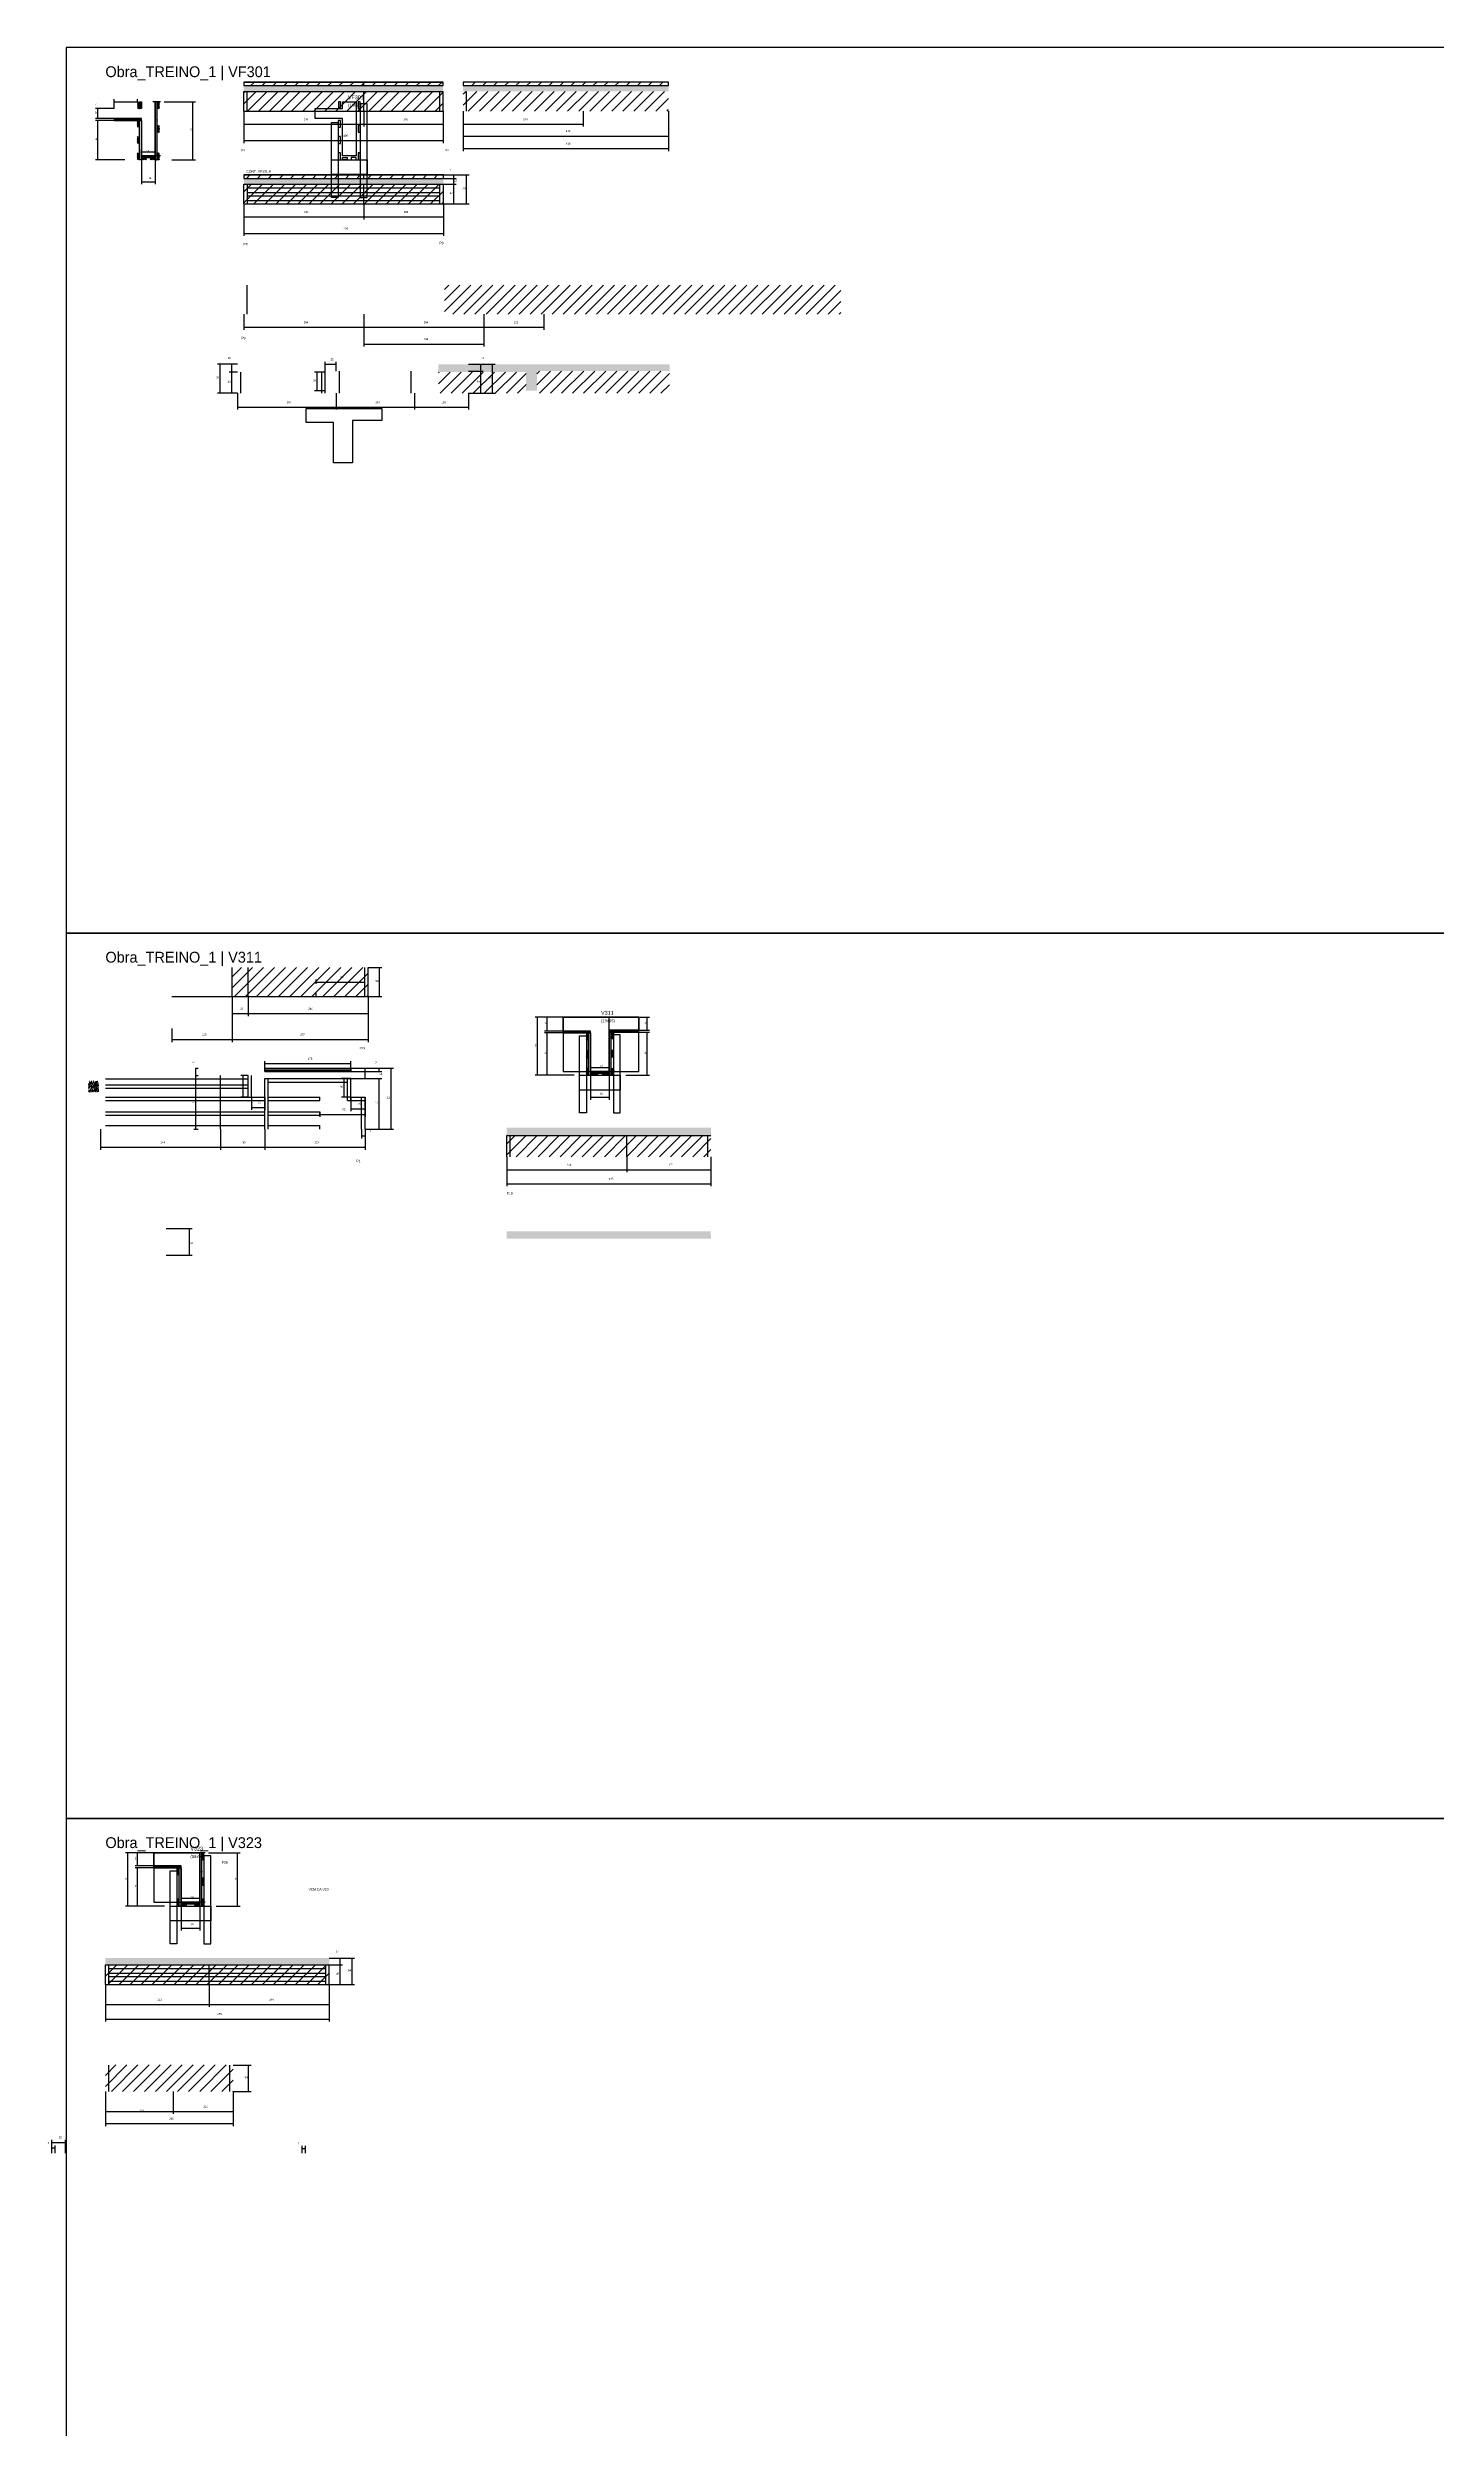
# Model space of a CAD drawing. Header units: metres. Extents: x -132 to 34800, y -36000 to 1848.
# Drawn here: x -38 to 2786, y -3040 to 1800 of the extents above; entities that cross this region are included whole.
import ezdxf

# ---------------------------------------------------------------- set-up
doc = ezdxf.new("R2010")
doc.units = ezdxf.units.M
for name, color, linetype in [('CELL_BORDER', 8, 'Continuous'), ('CONCRETO', 251, 'Continuous'), ('COTA', 4, 'Continuous'), ('Cota Seção (2x)', 4, 'Continuous'), ('Hachura', 253, 'Continuous'), ('LABEL_ID', 3, 'Continuous'), ('Madeira', 126, 'Continuous'), ('NOMENCLATURA', 7, 'Continuous'), ('Painéis', 200, 'Continuous'), ('REAPROVEITAMENTO', 251, 'Continuous'), ('SARR_2.2x7', 40, 'Continuous'), ('SARR_3.5x7', 81, 'Continuous'), ('Texto Seção', 7, 'Continuous')]:
    doc.layers.add(name, color=color, linetype=linetype)

msp = doc.modelspace()

# ---------------------------------------------------------------- hatches: boundary and pattern name
at = {"layer": 'COTA'}
h = msp.add_hatch(dxfattribs=at)
h.set_pattern_fill('AR-CONC', scale=0.03)
h.paths.add_polyline_path([(766.7, 1723), (361.2, 1723), (361.2, 1723), (361.2, 1711), (361.2, 1711), (766.7, 1711), (766.7, 1711), (766.7, 1723)])
h = msp.add_hatch(dxfattribs=at)
h.set_pattern_fill('AR-CONC', scale=0.03)
h.paths.add_polyline_path([(1225.2, 1711), (1225.2, 1723), (1225.2, 1723), (807.2, 1723), (807.2, 1723), (807.2, 1711), (807.2, 1711), (1225.2, 1711)])
h = msp.add_hatch(dxfattribs=at)
h.set_pattern_fill('AR-CONC', scale=0.03)
h.paths.add_polyline_path([(767.2, 1534.2), (361.7, 1534.2), (361.7, 1534.2), (361.7, 1522.2), (361.7, 1522.2), (767.2, 1522.2), (767.2, 1522.2), (767.2, 1534.2)])
h = msp.add_hatch(dxfattribs=at)
h.set_pattern_fill('AR-CONC', scale=0.03)
h.paths.add_polyline_path([(957.5, 1102.3), (957.5, 1142.3), (957.5, 1142.3), (1227, 1142.3), (1227, 1142.3), (1227, 1156.3), (1227, 1156.3), (757, 1156.3), (757, 1156.3), (757, 1140.3), (757, 1140.3), (935.5, 1140.3), (935.5, 1140.3), (935.5, 1102.3), (935.5, 1102.3), (957.5, 1102.3)])
h = msp.add_hatch(dxfattribs=at)
h.set_pattern_fill('AR-CONC', scale=0.03)
h.paths.add_polyline_path([(66.5, -322.4), (66.5, -300.5), (66.5, -300.5), (45.9, -300.5), (45.9, -300.5), (45.9, -322.4), (45.9, -322.4), (66.5, -322.4)])
h = msp.add_hatch(dxfattribs=at)
h.set_pattern_fill('AR-CONC', scale=0.03)
h.paths.add_polyline_path([(1311.1, -395.6), (895.8, -395.6), (895.8, -395.6), (896.1, -411.6), (896.1, -411.6), (1311.1, -411.6), (1311.1, -411.6), (1311.1, -395.6)])
h = msp.add_hatch(dxfattribs=at)
h.set_pattern_fill('AR-CONC', scale=0.03)
h.paths.add_polyline_path([(1310.9, -606.4), (895.8, -606.4), (895.8, -606.4), (896.1, -621.4), (896.1, -621.4), (1311.2, -621.4), (1311.2, -621.4), (1310.9, -606.4)])
h = msp.add_hatch(dxfattribs=at)
h.set_pattern_fill('AR-CONC', scale=0.03)
h.paths.add_polyline_path([(535, -2097.5), (535, -2083.5), (535, -2083.5), (80, -2083.5), (80, -2083.5), (80, -2097.5), (80, -2097.5), (535, -2097.5)])
at = {"layer": 'Hachura'}
h = msp.add_hatch(color=8, dxfattribs=at)
h.dxf.hatch_style = 1
h.paths.add_polyline_path([(153.3, 1652), (153.3, 1656), (153.3, 1656), (97.7, 1656), (97.7, 1656), (97.7, 1652), (97.7, 1652), (153.3, 1652)])
h = msp.add_hatch(dxfattribs=at)
h.set_pattern_fill('ANSI31', scale=0.5)
h.paths.add_polyline_path([(144.9, 1638), (149.3, 1638), (149.3, 1638), (149.3, 1652), (149.3, 1652), (144.9, 1652), (144.9, 1652), (144.9, 1638)])
h = msp.add_hatch(dxfattribs=at)
h.set_pattern_fill('ANSI31', scale=0.5)
h.paths.add_polyline_path([(145.3, 1676), (149.7, 1676), (149.7, 1676), (149.7, 1690), (149.7, 1690), (145.3, 1690), (145.3, 1690), (145.3, 1676)])
h = msp.add_hatch(color=8, dxfattribs=at)
h.dxf.hatch_style = 1
h.paths.add_polyline_path([(153.3, 1652), (149.3, 1652), (149.3, 1652), (149.3, 1572), (149.3, 1572), (153.3, 1572), (153.3, 1572), (153.3, 1652)])
h = msp.add_hatch(color=8, dxfattribs=at)
h.dxf.hatch_style = 1
h.paths.add_polyline_path([(149.7, 1690), (153.3, 1690), (153.3, 1690), (153.3, 1676), (153.3, 1676), (149.7, 1676), (149.7, 1676), (149.7, 1690)])
h = msp.add_hatch(color=8, dxfattribs=at)
h.dxf.hatch_style = 1
h.paths.add_polyline_path([(185.3, 1690), (181.3, 1690), (181.3, 1690), (181.3, 1572), (181.3, 1572), (185.3, 1572), (185.3, 1572), (185.3, 1690)])
h = msp.add_hatch(dxfattribs=at)
h.set_pattern_fill('ANSI31', scale=0.5)
h.paths.add_polyline_path([(185.3, 1676), (189.7, 1676), (189.7, 1676), (189.7, 1690), (189.7, 1690), (185.3, 1690), (185.3, 1690), (185.3, 1676)])
h = msp.add_hatch(dxfattribs=at)
h.set_pattern_fill('ANSI31', scale=0.5)
h.paths.add_polyline_path([(144.9, 1605), (149.3, 1605), (149.3, 1605), (149.3, 1619), (149.3, 1619), (144.9, 1619), (144.9, 1619), (144.9, 1605)])
h = msp.add_hatch(dxfattribs=at)
h.set_pattern_fill('ANSI31', scale=0.5)
h.paths.add_polyline_path([(185.3, 1628), (189.7, 1628), (189.7, 1628), (189.7, 1642), (189.7, 1642), (185.3, 1642), (185.3, 1642), (185.3, 1628)])
h = msp.add_hatch(dxfattribs=at)
h.set_pattern_fill('ANSI31', scale=0.5)
h.paths.add_polyline_path([(144.9, 1572), (149.3, 1572), (149.3, 1572), (149.3, 1586), (149.3, 1586), (144.9, 1586), (144.9, 1586), (144.9, 1572)])
h = msp.add_hatch(color=8, dxfattribs=at)
h.dxf.hatch_style = 1
h.paths.add_polyline_path([(181.3, 1576.4), (181.3, 1580), (181.3, 1580), (153.3, 1580), (153.3, 1580), (153.3, 1576.4), (153.3, 1576.4), (181.3, 1576.4)])
h = msp.add_hatch(dxfattribs=at)
h.set_pattern_fill('ANSI31', scale=0.5)
h.paths.add_polyline_path([(153.3, 1572), (153.3, 1576.4), (153.3, 1576.4), (163.3, 1576.4), (163.3, 1576.4), (163.3, 1572), (163.3, 1572), (153.3, 1572)])
h = msp.add_hatch(dxfattribs=at)
h.set_pattern_fill('ANSI31', scale=0.5)
h.paths.add_polyline_path([(181.3, 1572), (181.3, 1576.4), (181.3, 1576.4), (171.3, 1576.4), (171.3, 1576.4), (171.3, 1572), (171.3, 1572), (181.3, 1572)])
h = msp.add_hatch(dxfattribs=at)
h.set_pattern_fill('ANSI31', scale=0.5)
h.paths.add_polyline_path([(185.3, 1572), (189.7, 1572), (189.7, 1572), (189.7, 1586), (189.7, 1586), (185.3, 1586), (185.3, 1586), (185.3, 1572)])
h = msp.add_hatch(color=8, dxfattribs=at)
h.dxf.hatch_style = 1
h.paths.add_polyline_path([(1066.6, -203.1), (1066.6, -199.1), (1066.6, -199.1), (1011, -199.1), (1011, -199.1), (1011, -203.1), (1011, -203.1), (1066.6, -203.1)])
h = msp.add_hatch(dxfattribs=at)
h.set_pattern_fill('ANSI31', scale=0.5)
h.paths.add_polyline_path([(1058.2, -217.1), (1062.6, -217.1), (1062.6, -217.1), (1062.6, -203.1), (1062.6, -203.1), (1058.2, -203.1), (1058.2, -203.1), (1058.2, -217.1)])
h = msp.add_hatch(dxfattribs=at)
h.set_pattern_fill('ANSI31', scale=0.5)
h.paths.add_polyline_path([(1058.2, -254.1), (1062.6, -254.1), (1062.6, -254.1), (1062.6, -240.1), (1062.6, -240.1), (1058.2, -240.1), (1058.2, -240.1), (1058.2, -254.1)])
h = msp.add_hatch(color=8, dxfattribs=at)
h.dxf.hatch_style = 1
h.paths.add_polyline_path([(1062.6, -201.1), (1066.6, -201.1), (1066.6, -201.1), (1066.6, -289.1), (1066.6, -289.1), (1062.6, -289.1), (1062.6, -289.1), (1062.6, -201.1)])
h = msp.add_hatch(color=8, dxfattribs=at)
h.dxf.hatch_style = 1
h.paths.add_polyline_path([(1164.6, -201.1), (1164.6, -197.1), (1164.6, -197.1), (1104.6, -197.1), (1104.6, -197.1), (1104.6, -201.1), (1104.6, -201.1), (1164.6, -201.1)])
h = msp.add_hatch(color=8, dxfattribs=at)
h.dxf.hatch_style = 1
h.paths.add_polyline_path([(1108.6, -199.1), (1104.6, -199.1), (1104.6, -199.1), (1104.6, -289.1), (1104.6, -289.1), (1108.6, -289.1), (1108.6, -289.1), (1108.6, -199.1)])
h = msp.add_hatch(dxfattribs=at)
h.set_pattern_fill('ANSI31', scale=0.5)
h.paths.add_polyline_path([(1113, -215.1), (1108.6, -215.1), (1108.6, -215.1), (1108.6, -201.1), (1108.6, -201.1), (1113, -201.1), (1113, -201.1), (1113, -215.1)])
h = msp.add_hatch(dxfattribs=at)
h.set_pattern_fill('ANSI31', scale=0.5)
h.paths.add_polyline_path([(1113, -252.1), (1108.6, -252.1), (1108.6, -252.1), (1108.6, -238.1), (1108.6, -238.1), (1113, -238.1), (1113, -238.1), (1113, -252.1)])
h = msp.add_hatch(dxfattribs=at)
h.set_pattern_fill('ANSI31', scale=0.5)
h.paths.add_polyline_path([(1058.2, -289.1), (1062.6, -289.1), (1062.6, -289.1), (1062.6, -275.1), (1062.6, -275.1), (1058.2, -275.1), (1058.2, -275.1), (1058.2, -289.1)])
h = msp.add_hatch(color=8, dxfattribs=at)
h.dxf.hatch_style = 1
h.paths.add_polyline_path([(1104.6, -284.7), (1104.6, -281.1), (1104.6, -281.1), (1066.6, -281.1), (1066.6, -281.1), (1066.6, -284.7), (1066.6, -284.7), (1104.6, -284.7)])
h = msp.add_hatch(dxfattribs=at)
h.set_pattern_fill('ANSI31', scale=0.5)
h.paths.add_polyline_path([(1066.6, -289.1), (1066.6, -284.7), (1066.6, -284.7), (1080.6, -284.7), (1080.6, -284.7), (1080.6, -289.1), (1080.6, -289.1), (1066.6, -289.1)])
h = msp.add_hatch(dxfattribs=at)
h.set_pattern_fill('ANSI31', scale=0.5)
h.paths.add_polyline_path([(1104.6, -289.1), (1104.6, -284.7), (1104.6, -284.7), (1090.6, -284.7), (1090.6, -284.7), (1090.6, -289.1), (1090.6, -289.1), (1104.6, -289.1)])
h = msp.add_hatch(dxfattribs=at)
h.set_pattern_fill('ANSI31', scale=0.5)
h.paths.add_polyline_path([(1113, -289.1), (1108.6, -289.1), (1108.6, -289.1), (1108.6, -275.1), (1108.6, -275.1), (1113, -275.1), (1113, -275.1), (1113, -289.1)])
h = msp.add_hatch(color=8, dxfattribs=at)
h.dxf.hatch_style = 1
h.paths.add_polyline_path([(275.9, -1870), (271.9, -1870), (271.9, -1870), (271.9, -1978), (271.9, -1978), (275.9, -1978), (275.9, -1978), (275.9, -1870)])
h = msp.add_hatch(dxfattribs=at)
h.set_pattern_fill('ANSI31', scale=0.5)
h.paths.add_polyline_path([(275.9, -1884), (280.3, -1884), (280.3, -1884), (280.3, -1870), (280.3, -1870), (275.9, -1870), (275.9, -1870), (275.9, -1884)])
h = msp.add_hatch(color=8, dxfattribs=at)
h.dxf.hatch_style = 1
h.paths.add_polyline_path([(233.9, -1900), (233.9, -1896), (233.9, -1896), (178.3, -1896), (178.3, -1896), (178.3, -1900), (178.3, -1900), (233.9, -1900)])
h = msp.add_hatch(dxfattribs=at)
h.set_pattern_fill('ANSI31', scale=0.5)
h.paths.add_polyline_path([(225.5, -1914), (229.9, -1914), (229.9, -1914), (229.9, -1900), (229.9, -1900), (225.5, -1900), (225.5, -1900), (225.5, -1914)])
h = msp.add_hatch(color=8, dxfattribs=at)
h.dxf.hatch_style = 1
h.paths.add_polyline_path([(233.9, -1900), (229.9, -1900), (229.9, -1900), (229.9, -1978), (229.9, -1978), (233.9, -1978), (233.9, -1978), (233.9, -1900)])
h = msp.add_hatch(dxfattribs=at)
h.set_pattern_fill('ANSI31', scale=0.5)
h.paths.add_polyline_path([(275.9, -1935.5), (280.3, -1935.5), (280.3, -1935.5), (280.3, -1921.5), (280.3, -1921.5), (275.9, -1921.5), (275.9, -1921.5), (275.9, -1935.5)])
h = msp.add_hatch(dxfattribs=at)
h.set_pattern_fill('ANSI31', scale=0.5)
h.paths.add_polyline_path([(225.5, -1978), (229.9, -1978), (229.9, -1978), (229.9, -1964), (229.9, -1964), (225.5, -1964), (225.5, -1964), (225.5, -1978)])
h = msp.add_hatch(color=8, dxfattribs=at)
h.dxf.hatch_style = 1
h.paths.add_polyline_path([(271.9, -1973.6), (271.9, -1970), (271.9, -1970), (233.9, -1970), (233.9, -1970), (233.9, -1973.6), (233.9, -1973.6), (271.9, -1973.6)])
h = msp.add_hatch(dxfattribs=at)
h.set_pattern_fill('ANSI31', scale=0.5)
h.paths.add_polyline_path([(233.9, -1978), (233.9, -1973.6), (233.9, -1973.6), (243.9, -1973.6), (243.9, -1973.6), (243.9, -1978), (243.9, -1978), (233.9, -1978)])
h = msp.add_hatch(dxfattribs=at)
h.set_pattern_fill('ANSI31', scale=0.5)
h.paths.add_polyline_path([(271.9, -1978), (271.9, -1973.6), (271.9, -1973.6), (261.9, -1973.6), (261.9, -1973.6), (261.9, -1978), (261.9, -1978), (271.9, -1978)])
h = msp.add_hatch(dxfattribs=at)
h.set_pattern_fill('ANSI31', scale=0.5)
h.paths.add_polyline_path([(275.9, -1978), (280.3, -1978), (280.3, -1978), (280.3, -1964), (280.3, -1964), (275.9, -1964), (275.9, -1964), (275.9, -1978)])
at = {"layer": 'REAPROVEITAMENTO'}
h = msp.add_hatch(dxfattribs=at)
h.set_pattern_fill('ANSI31', scale=5)
h.paths.add_polyline_path([(361.2, 1730), (361.2, 1723), (361.2, 1723), (766.7, 1723), (766.7, 1723), (766.7, 1730), (766.7, 1730), (361.2, 1730)])
h = msp.add_hatch(dxfattribs=at)
h.set_pattern_fill('ANSI31', scale=5)
h.paths.add_polyline_path([(361.2, 1711), (361.2, 1671), (361.2, 1671), (766.7, 1671), (766.7, 1671), (766.7, 1711), (766.7, 1711), (361.2, 1711)])
h = msp.add_hatch(dxfattribs=at)
h.set_pattern_fill('ANSI31', scale=5)
h.paths.add_polyline_path([(807.2, 1730), (807.2, 1723), (807.2, 1723), (1225.2, 1723), (1225.2, 1723), (1225.2, 1730), (1225.2, 1730), (807.2, 1730)])
h = msp.add_hatch(dxfattribs=at)
h.set_pattern_fill('ANSI31', scale=5)
h.paths.add_polyline_path([(807.2, 1711), (807.2, 1671), (807.2, 1671), (1225.2, 1671), (1225.2, 1671), (1225.2, 1711), (1225.2, 1711), (807.2, 1711)])
h = msp.add_hatch(dxfattribs=at)
h.set_pattern_fill('ANSI31', scale=5)
h.paths.add_polyline_path([(361.7, 1541.2), (361.7, 1534.2), (361.7, 1534.2), (767.2, 1534.2), (767.2, 1534.2), (767.2, 1541.2), (767.2, 1541.2), (361.7, 1541.2)])
h = msp.add_hatch(dxfattribs=at)
h.set_pattern_fill('ANSI31', scale=5)
h.paths.add_polyline_path([(361.7, 1522.2), (361.7, 1482.2), (361.7, 1482.2), (767.2, 1482.2), (767.2, 1482.2), (767.2, 1522.2), (767.2, 1522.2), (361.7, 1522.2)])
h = msp.add_hatch(dxfattribs=at)
h.set_pattern_fill('ANSI31', scale=5)
h.paths.add_polyline_path([(769.7, 1317), (769.7, 1258), (769.7, 1258), (1575.7, 1258), (1575.7, 1258), (1575.7, 1317), (1575.7, 1317), (769.7, 1317)])
h = msp.add_hatch(dxfattribs=at)
h.set_pattern_fill('ANSI31', scale=5)
h.paths.add_polyline_path([(935.5, 1097.3), (935.5, 1140.3), (935.5, 1140.3), (757, 1140.3), (757, 1140.3), (757, 1097.3), (757, 1097.3), (935.5, 1097.3)])
h = msp.add_hatch(dxfattribs=at)
h.set_pattern_fill('ANSI31', scale=5)
h.paths.add_polyline_path([(1227, 1097.3), (1227, 1142.3), (1227, 1142.3), (957.5, 1142.3), (957.5, 1142.3), (957.5, 1097.3), (957.5, 1097.3), (1227, 1097.3)])
h = msp.add_hatch(dxfattribs=at)
h.set_pattern_fill('ANSI31', scale=5)
h.paths.add_polyline_path([(337.5, -70), (337.5, -129), (337.5, -129), (614.5, -129), (614.5, -129), (614.5, -70), (614.5, -70), (337.5, -70)])
h = msp.add_hatch(dxfattribs=at)
h.set_pattern_fill('ANSI31', scale=5)
h.paths.add_polyline_path([(1311.1, -454.6), (1311.1, -411.6), (1311.1, -411.6), (896.1, -411.6), (896.1, -411.6), (896.1, -454.6), (896.1, -454.6), (1311.1, -454.6)])
h = msp.add_hatch(dxfattribs=at)
h.set_pattern_fill('ANSI31', scale=5)
h.paths.add_polyline_path([(80, -2137.4), (80, -2097.2), (80, -2097.2), (535, -2097.4), (535, -2097.4), (535, -2137.5), (535, -2137.5), (80, -2137.4)])
h = msp.add_hatch(dxfattribs=at)
h.set_pattern_fill('ANSI31', scale=5)
h.paths.add_polyline_path([(80, -2354.9), (80, -2300.8), (80, -2300.8), (340, -2301), (340, -2301), (340, -2355.1), (340, -2355.1), (80, -2354.9)])

# ---------------------------------------------------------------- linework, layer by layer
at = {"layer": 'CELL_BORDER'}
for points in [[(0, 0), (2900, 0), (2900, 1800), (0, 1800)], [(0, -1800), (2900, -1800), (2900, 0), (0, 0)], [(0, -3600), (2900, -3600), (2900, -1800), (0, -1800)]]:
    msp.add_lwpolyline(points, close=True, dxfattribs=at)
at = {"layer": 'CONCRETO'}
for points in [[(506.2, 1656), (506.2, 1676), (561.8, 1676), (561.8, 1690), (589.8, 1690), (589.8, 1580), (561.8, 1580), (561.8, 1656)], [(488.5, 1038.2), (488.5, 1066.2), (642.1, 1066.2), (642.1, 1042.2), (582.1, 1042.2), (582.1, 956.2), (544.1, 956.2), (544.1, 1038.2)], [(1011, -199.1), (1011, -171.1), (1164.6, -171.1), (1164.6, -197.1), (1104.6, -197.1), (1104.6, -281.1), (1066.6, -281.1), (1066.6, -199.1)], [(1011, -281.1), (1164.6, -281.1), (1164.6, -171.1), (1011, -171.1)], [(178.3, -1896), (178.3, -1870), (233.9, -1870), (233.9, -1870), (271.9, -1870), (271.9, -1970), (233.9, -1970), (233.9, -1896)], [(178.3, -1970), (271.9, -1970), (271.9, -1870), (178.3, -1870)]]:
    msp.add_lwpolyline(points, close=True, dxfattribs=at)
at = {"layer": 'COTA'}
for p, q in [((97.7, 1676), (97.7, 1695)), ((145.3, 1690), (145.3, 1695)), ((97.7, 1676), (59.6, 1676)), ((97.7, 1656), (59.6, 1656)), ((97.7, 1652), (59.6, 1652)), ((64.6, 1656), (64.6, 1676)), ((64.6, 1572), (64.6, 1652)), ((97.7, 1690), (145.3, 1690)), ((199.3, 1690), (263.1, 1690)), ((258.1, 1572), (258.1, 1690)), ((361.2, 1671), (361.2, 1639.4)), ((361.2, 1671), (361.2, 1605.9)), ((605.2, 1671), (605.2, 1639.4)), ((605.2, 1671), (605.2, 1639.4)), ((766.7, 1671), (766.7, 1639.4)), ((766.7, 1671), (766.7, 1605.9)), ((807.2, 1671), (807.2, 1639.4)), ((807.2, 1671), (807.2, 1615.2)), ((807.2, 1671), (807.2, 1589.8)), ((1051.2, 1671), (1051.2, 1639.4)), ((1225.2, 1671), (1225.2, 1615.2)), ((1225.2, 1671), (1225.2, 1589.8)), ((361.2, 1644.4), (605.2, 1644.4)), ((361.2, 1610.9), (766.7, 1610.9)), ((605.2, 1644.4), (766.7, 1644.4)), ((807.2, 1644.4), (1051.2, 1644.4)), ((807.2, 1620.2), (1225.2, 1620.2)), ((119.7, 1572), (59.6, 1572)), ((153.3, 1572), (153.3, 1522.3)), ((181.3, 1572), (181.3, 1522.3)), ((214.9, 1572), (263.1, 1572)), ((807.2, 1594.8), (1225.2, 1594.8)), ((153.3, 1527.3), (181.3, 1527.3)), ((767.2, 1541.2), (793.5, 1541.2)), ((767.2, 1541.2), (819.5, 1541.2)), ((767.2, 1534.2), (793.5, 1534.2)), ((767.2, 1534.2), (793.5, 1534.2)), ((767.2, 1522.2), (793.5, 1522.2)), ((767.2, 1522.2), (793.5, 1522.2)), ((788.5, 1534.2), (788.5, 1541.2)), ((788.5, 1522.2), (788.5, 1534.2)), ((788.5, 1482.2), (788.5, 1522.2)), ((814.5, 1482.2), (814.5, 1541.2)), ((361.7, 1482.2), (361.7, 1450.7)), ((361.7, 1482.2), (361.7, 1417.1)), ((361.7, 1455.7), (605.7, 1455.7)), ((605.7, 1482.2), (605.7, 1450.7)), ((605.7, 1482.2), (605.7, 1450.7)), ((605.7, 1455.7), (767.2, 1455.7)), ((767.2, 1482.2), (767.2, 1450.7)), ((767.2, 1482.2), (767.2, 1417.1)), ((767.2, 1482.2), (793.5, 1482.2)), ((767.2, 1482.2), (819.5, 1482.2)), ((361.7, 1422.1), (767.2, 1422.1)), ((361.2, 1258), (361.2, 1226.5)), ((361.2, 1231.5), (605.2, 1231.5)), ((605.2, 1258), (605.2, 1226.5)), ((605.2, 1258), (605.2, 1226.5)), ((605.2, 1258), (605.2, 1192.4)), ((605.2, 1231.5), (849.2, 1231.5)), ((849.2, 1258), (849.2, 1226.5)), ((849.2, 1258), (849.2, 1192.4)), ((849.2, 1258), (849.2, 1226.5)), ((849.2, 1231.5), (971.2, 1231.5)), ((971.2, 1258), (971.2, 1226.5)), ((605.2, 1197.4), (849.2, 1197.4)), ((348.5, 1156.3), (308.1, 1156.3)), ((313.1, 1097.3), (313.1, 1156.3)), ((348.5, 1156.3), (331.9, 1156.3)), ((348.5, 1140.3), (331.9, 1140.3)), ((348.5, 1140.3), (331.9, 1140.3)), ((336.9, 1140.3), (336.9, 1156.3)), ((336.9, 1097.3), (336.9, 1140.3)), ((527, 1140.3), (505.5, 1140.3)), ((510.5, 1102.3), (510.5, 1140.3)), ((527, 1140.3), (527, 1161.3)), ((527, 1156.3), (549, 1156.3)), ((549, 1142.3), (549, 1161.3)), ((818.5, 1156.3), (848.4, 1156.3)), ((818.5, 1156.3), (872.2, 1156.3)), ((818.5, 1142.3), (848.4, 1142.3)), ((818.5, 1142.3), (848.4, 1142.3)), ((843.4, 1142.3), (843.4, 1156.3)), ((843.4, 1097.3), (843.4, 1142.3)), ((867.2, 1097.3), (867.2, 1156.3)), ((348.5, 1097.3), (308.1, 1097.3)), ((348.5, 1097.3), (331.9, 1097.3)), ((348.5, 1097.3), (348.5, 1064.1)), ((348.5, 1069.1), (549, 1069.1)), ((527, 1102.3), (505.5, 1102.3)), ((549, 1097.3), (549, 1064.1)), ((549, 1097.3), (549, 1064.1)), ((549, 1069.1), (708.5, 1069.1)), ((708.5, 1097.3), (708.5, 1064.1)), ((708.5, 1097.3), (708.5, 1064.1)), ((708.5, 1069.1), (818.5, 1069.1)), ((818.5, 1097.3), (848.4, 1097.3)), ((818.5, 1097.3), (872.2, 1097.3)), ((818.5, 1097.3), (818.5, 1064.1)), ((508.5, -99.5), (508.5, -94.5)), ((607.6, -99.5), (607.6, -94.5)), ((614.5, -70), (642.3, -70)), ((637.3, -129), (637.3, -70)), ((337.5, -129), (337.5, -221.5)), ((337.5, -129), (337.5, -168.7)), ((337.5, -129), (337.5, -221.5)), ((370.5, -129), (370.5, -168.7)), ((370.5, -129), (370.5, -168.7)), ((508.5, -99.5), (607.6, -99.5)), ((614.5, -129), (642.3, -129)), ((614.5, -129), (614.5, -221.5)), ((614.5, -129), (614.5, -168.7)), ((337.5, -163.7), (370.5, -163.7)), ((370.5, -163.7), (614.5, -163.7)), ((1011, -171.1), (953.6, -171.1)), ((958.6, -289.1), (958.6, -171.1)), ((1011, -171.1), (973, -171.1)), ((978, -199.1), (978, -171.1)), ((1164.6, -171.1), (1186.5, -171.1)), ((1181.5, -197.1), (1181.5, -171.1)), ((214.8, -194), (214.8, -221.5)), ((214.8, -216.5), (337.5, -216.5)), ((337.5, -216.5), (614.5, -216.5)), ((1011, -199.1), (973, -199.1)), ((1011, -203.1), (973, -203.1)), ((978, -289.1), (978, -203.1)), ((1164.6, -197.1), (1186.5, -197.1)), ((1164.6, -201.1), (1186.5, -201.1)), ((1181.5, -289.1), (1181.5, -201.1)), ((1033, -289.1), (953.6, -289.1)), ((1033, -289.1), (973, -289.1)), ((1066.6, -289.1), (1066.6, -338.8)), ((1104.6, -289.1), (1104.6, -338.8)), ((1138.2, -289.1), (1186.5, -289.1)), ((1066.6, -333.8), (1104.6, -333.8)), ((601, -398.4), (601, -417.3)), ((601, -412.3), (608, -412.3)), ((608, -398.4), (608, -417.3)), ((896.1, -454.6), (896.1, -486.1)), ((896.1, -454.6), (896.1, -514.6)), ((896.1, -481.1), (1140.1, -481.1)), ((1140.1, -454.6), (1140.1, -486.1)), ((1140.1, -454.6), (1140.1, -486.1)), ((1140.1, -481.1), (1311.1, -481.1)), ((1311.1, -454.6), (1311.1, -486.1)), ((1311.1, -454.6), (1311.1, -514.6)), ((896.1, -509.6), (1311.1, -509.6)), ((203.8, -600.7), (256.1, -600.7)), ((251.1, -654.7), (251.1, -600.7)), ((203.8, -654.7), (256.1, -654.7)), ((225.9, -1870), (120.9, -1870)), ((125.9, -1978), (125.9, -1870)), ((178.3, -1870), (140.2, -1870)), ((145.2, -1896), (145.2, -1870)), ((289.9, -1870), (353.7, -1870)), ((348.7, -1978), (348.7, -1870)), ((178.3, -1896), (140.2, -1896)), ((178.3, -1900), (140.2, -1900)), ((145.2, -1978), (145.2, -1900)), ((200.3, -1978), (120.9, -1978)), ((200.3, -1978), (140.2, -1978)), ((233.9, -1978), (233.9, -2027.7)), ((271.9, -1978), (271.9, -2027.7)), ((305.5, -1978), (353.7, -1978)), ((233.9, -2022.7), (271.9, -2022.7)), ((535, -2083.5), (562.1, -2083.5)), ((535, -2083.5), (586.8, -2083.5)), ((535, -2097.5), (562.1, -2097.5)), ((535, -2097.5), (562.1, -2097.5)), ((557.1, -2097.5), (557.1, -2083.5)), ((557.1, -2137.5), (557.1, -2097.5)), ((581.8, -2137.5), (581.8, -2083.5)), ((80, -2137.5), (80, -2183)), ((80, -2137.5), (80, -2212.6)), ((291, -2137.5), (291, -2183)), ((291, -2137.5), (291, -2183)), ((535, -2137.5), (535, -2183)), ((535, -2137.5), (535, -2212.6)), ((535, -2137.5), (562.1, -2137.5)), ((535, -2137.5), (586.8, -2137.5)), ((80, -2178), (291, -2178)), ((80, -2207.6), (535, -2207.6)), ((291, -2178), (535, -2178)), ((340, -2301), (376.2, -2301)), ((371.2, -2355), (371.2, -2301)), ((80, -2355), (80, -2400.6)), ((80, -2355), (80, -2425.1)), ((218, -2355), (218, -2400.6)), ((218, -2355), (218, -2400.6)), ((340, -2355), (340, -2400.6)), ((340, -2355), (340, -2425.1)), ((340, -2355), (376.2, -2355)), ((80, -2395.6), (218, -2395.6)), ((218, -2395.6), (340, -2395.6)), ((-28.9, -2480.1), (-28.9, -2464.7)), ((-21.9, -2480.1), (-21.9, -2464.7)), ((80, -2420.1), (340, -2420.1)), ((480.1, -2480.1), (480.1, -2465.5)), ((487.1, -2480.1), (487.1, -2465.5)), ((-28.9, -2469.7), (-21.9, -2469.7)), ((480.1, -2470.5), (487.1, -2470.5))]:
    msp.add_line(p, q, dxfattribs=at)
at = {"layer": 'Cota Seção (2x)'}
for p, q in [((192.3, 1690), (176.3, 1690)), ((181.3, 1580), (181.3, 1690)), ((153.3, 1572), (153.3, 1593)), ((153.3, 1588), (181.3, 1588)), ((192.3, 1580), (176.3, 1580)), ((181.3, 1572), (181.3, 1593)), ((1115.6, -171.1), (1099.1, -171.1)), ((1104.1, -281.1), (1104.1, -171.1)), ((263.9, -289.4), (263.9, -274.4)), ((263.9, -274.4), (268.9, -274.4)), ((263.9, -289.4), (268.9, -289.4)), ((263.9, -398.4), (263.9, -289.4)), ((263.9, -289.4), (268.9, -289.4)), ((370, -289.4), (355.4, -289.4)), ((360.4, -333.4), (360.4, -289.4)), ((404, -274.4), (404, -260.3)), ((404, -265.3), (579, -265.3)), ((579, -274.4), (579, -260.3)), ((579, -274.4), (641.8, -274.4)), ((579, -281.4), (579, -276.4)), ((579, -281.4), (608, -281.4)), ((579, -281.4), (641.8, -281.4)), ((608, -274.4), (665.8, -274.4)), ((608, -295.4), (608, -276.4)), ((636.8, -281.4), (636.8, -274.4)), ((660.8, -398.4), (660.8, -274.4)), ((1066.6, -289.1), (1066.6, -268.1)), ((1066.6, -273.1), (1104.6, -273.1)), ((1115.6, -281.1), (1099.1, -281.1)), ((1104.6, -289.1), (1104.6, -268.1)), ((370, -333.4), (355.4, -333.4)), ((377, -333.4), (377, -359.5)), ((404, -333.4), (404, -359.5)), ((579, -295.4), (560.2, -295.4)), ((579, -333.4), (560.2, -333.4)), ((565.2, -333.4), (565.2, -295.4)), ((579, -295.4), (641.8, -295.4)), ((579, -333.4), (579, -362.2)), ((608, -333.4), (608, -362.2)), ((636.8, -398.4), (636.8, -295.4)), ((377, -354.5), (404, -354.5)), ((516, -363.3), (516, -373.5)), ((516, -368.5), (608, -368.5)), ((579, -357.2), (608, -357.2)), ((608, -363.3), (608, -373.5)), ((70, -398.4), (70, -440.5)), ((70, -435.5), (314, -435.5)), ((259.9, -398.4), (268.9, -398.4)), ((314, -398.4), (314, -440.5)), ((314, -398.4), (314, -440.5)), ((314, -435.5), (404, -435.5)), ((404, -398.4), (404, -440.5)), ((404, -398.4), (404, -440.5)), ((404, -435.5), (608, -435.5)), ((608, -398.4), (608, -440.5)), ((608, -398.4), (641.8, -398.4)), ((608, -398.4), (665.8, -398.4)), ((282.9, -1870), (266.9, -1870)), ((271.9, -1970), (271.9, -1870)), ((233.9, -1978), (233.9, -1957)), ((233.9, -1962), (271.9, -1962)), ((282.9, -1970), (266.9, -1970)), ((271.9, -1978), (271.9, -1957)), ((-28.9, -2480.1), (-28.9, -2453.2)), ((-28.9, -2458.2), (-0.9, -2458.2)), ((-0.9, -2480.1), (-0.9, -2453.2))]:
    msp.add_line(p, q, dxfattribs=at)
at = {"layer": 'Madeira'}
for points in [[(553.4, 1638), (557.8, 1638), (557.8, 1652), (553.4, 1652)], [(553.8, 1676), (558.2, 1676), (558.2, 1690), (553.8, 1690)], [(593.8, 1676), (598.2, 1676), (598.2, 1690), (593.8, 1690)], [(553.4, 1605), (557.8, 1605), (557.8, 1619), (553.4, 1619)], [(593.8, 1628), (598.2, 1628), (598.2, 1642), (593.8, 1642)], [(553.4, 1572), (557.8, 1572), (557.8, 1586), (553.4, 1586)], [(561.8, 1572), (561.8, 1576.4), (571.8, 1576.4), (571.8, 1572)], [(589.8, 1572), (589.8, 1576.4), (579.8, 1576.4), (579.8, 1572)], [(593.8, 1572), (598.2, 1572), (598.2, 1586), (593.8, 1586)], [(1058.2, -217.1), (1062.6, -217.1), (1062.6, -203.1), (1058.2, -203.1)], [(1058.2, -254.1), (1062.6, -254.1), (1062.6, -240.1), (1058.2, -240.1)], [(1113, -215.1), (1108.6, -215.1), (1108.6, -201.1), (1113, -201.1)], [(1113, -252.1), (1108.6, -252.1), (1108.6, -238.1), (1113, -238.1)], [(1058.2, -289.1), (1062.6, -289.1), (1062.6, -275.1), (1058.2, -275.1)], [(1066.6, -289.1), (1066.6, -284.7), (1080.6, -284.7), (1080.6, -289.1)], [(1104.6, -289.1), (1104.6, -284.7), (1090.6, -284.7), (1090.6, -289.1)], [(1113, -289.1), (1108.6, -289.1), (1108.6, -275.1), (1113, -275.1)], [(275.9, -1884), (280.3, -1884), (280.3, -1870), (275.9, -1870)], [(225.5, -1914), (229.9, -1914), (229.9, -1900), (225.5, -1900)], [(275.9, -1935.5), (280.3, -1935.5), (280.3, -1921.5), (275.9, -1921.5)], [(225.5, -1978), (229.9, -1978), (229.9, -1964), (225.5, -1964)], [(233.9, -1978), (233.9, -1973.6), (243.9, -1973.6), (243.9, -1978)], [(271.9, -1978), (271.9, -1973.6), (261.9, -1973.6), (261.9, -1978)], [(275.9, -1978), (280.3, -1978), (280.3, -1964), (275.9, -1964)]]:
    msp.add_lwpolyline(points, close=True, dxfattribs=at)
at = {"layer": 'Painéis'}
for p, q in [((361.2, 1730), (766.7, 1730)), ((361.2, 1723), (766.7, 1723)), ((361.2, 1711), (766.7, 1711)), ((361.2, 1671), (361.2, 1711)), ((605.2, 1723), (605.2, 1730)), ((605.2, 1671), (605.2, 1711)), ((766.7, 1723), (766.7, 1730)), ((766.7, 1671), (766.7, 1711)), ((97.7, 1656), (153.3, 1656)), ((361.2, 1671), (766.7, 1671)), ((153.3, 1580), (181.3, 1580)), ((361.7, 1541.2), (767.2, 1541.2)), ((361.7, 1534.2), (767.2, 1534.2)), ((361.7, 1522.2), (767.2, 1522.2)), ((361.7, 1482.2), (361.7, 1522.2)), ((605.7, 1534.2), (605.7, 1541.2)), ((605.7, 1482.2), (605.7, 1522.2)), ((767.2, 1534.2), (767.2, 1541.2)), ((767.2, 1482.2), (767.2, 1522.2)), ((361.7, 1482.2), (767.2, 1482.2)), ((337.5, -129), (337.5, -70)), ((370.5, -129), (370.5, -70)), ((614.5, -129), (614.5, -70)), ((214.8, -129), (614.5, -129)), ((1011, -199.1), (1066.6, -199.1)), ((1011, -203.1), (1011, -199.1)), ((1066.6, -203.1), (1066.6, -199.1)), ((1066.6, -289.1), (1066.6, -203.1)), ((1104.6, -197.1), (1164.6, -197.1)), ((1104.6, -201.1), (1104.6, -197.1)), ((1104.6, -289.1), (1104.6, -201.1)), ((1164.6, -201.1), (1164.6, -197.1)), ((314, -398.4), (314, -289.4)), ((377, -333.4), (377, -289.4)), ((404, -274.4), (579, -274.4)), ((404, -281.4), (404, -274.4)), ((404, -281.4), (579, -281.4)), ((1066.6, -281.1), (1104.6, -281.1)), ((1066.6, -284.7), (1066.6, -281.1)), ((1104.6, -284.7), (1104.6, -281.1)), ((377, -333.4), (404, -333.4)), ((404, -295.4), (579, -295.4)), ((404, -398.4), (404, -295.4)), ((579, -333.4), (579, -295.4)), ((579, -333.4), (608, -333.4)), ((608, -398.4), (608, -333.4)), ((896.1, -411.6), (1311.1, -411.6)), ((896.1, -454.6), (896.1, -411.6)), ((1140.1, -454.6), (1140.1, -411.6)), ((271.9, -1978), (271.9, -1870)), ((178.3, -1896), (233.9, -1896)), ((178.3, -1900), (178.3, -1896)), ((233.9, -1900), (233.9, -1896)), ((233.9, -1978), (233.9, -1900)), ((233.9, -1970), (271.9, -1970)), ((233.9, -1973.6), (233.9, -1970)), ((271.9, -1973.6), (271.9, -1970)), ((80, -2097.5), (535, -2097.5)), ((80, -2137.5), (80, -2097.5)), ((291, -2137.5), (291, -2097.5)), ((535, -2137.5), (535, -2097.5)), ((80, -2137.5), (535, -2137.5))]:
    msp.add_line(p, q, dxfattribs=at)
for points in [[(361.2, 1723), (766.7, 1723), (766.7, 1730), (361.2, 1730)], [(807.2, 1723), (1225.2, 1723), (1225.2, 1730), (807.2, 1730)], [(153.3, 1652), (153.3, 1656), (97.7, 1656), (97.7, 1652)], [(149.3, 1652), (153.3, 1652), (153.3, 1572), (149.3, 1572)], [(149.7, 1690), (153.3, 1690), (153.3, 1676), (149.7, 1676)], [(185.3, 1690), (181.3, 1690), (181.3, 1572), (185.3, 1572)], [(181.3, 1576.4), (181.3, 1580), (153.3, 1580), (153.3, 1576.4)], [(361.7, 1534.2), (767.2, 1534.2), (767.2, 1541.2), (361.7, 1541.2)], [(1066.6, -203.1), (1066.6, -199.1), (1011, -199.1), (1011, -203.1)], [(1062.6, -203.1), (1066.6, -203.1), (1066.6, -289.1), (1062.6, -289.1)], [(1164.6, -201.1), (1164.6, -197.1), (1104.6, -197.1), (1104.6, -201.1)], [(1108.6, -201.1), (1104.6, -201.1), (1104.6, -289.1), (1108.6, -289.1)], [(579, -281.4), (404, -281.4), (404, -274.4), (579, -274.4)], [(1104.6, -284.7), (1104.6, -281.1), (1066.6, -281.1), (1066.6, -284.7)], [(275.9, -1870), (271.9, -1870), (271.9, -1978), (275.9, -1978)], [(233.9, -1900), (233.9, -1896), (178.3, -1896), (178.3, -1900)], [(229.9, -1900), (233.9, -1900), (233.9, -1978), (229.9, -1978)], [(271.9, -1973.6), (271.9, -1970), (233.9, -1970), (233.9, -1973.6)]]:
    msp.add_lwpolyline(points, close=True, dxfattribs=at)
at = {"layer": 'SARR_2.2x7'}
for p, q in [((368.2, 1671), (368.2, 1711)), ((759.8, 1671), (759.8, 1711)), ((814.1, 1671), (814.1, 1711)), ((368.6, 1482.2), (368.6, 1522.2)), ((368.6, 1515.2), (605.7, 1515.2)), ((368.6, 1505.7), (605.7, 1505.7)), ((605.7, 1515.2), (760.2, 1515.2)), ((605.7, 1505.7), (760.2, 1505.7)), ((760.2, 1482.2), (760.2, 1522.2)), ((368.6, 1498.7), (605.7, 1498.7)), ((368.6, 1489.2), (605.7, 1489.2)), ((605.7, 1498.7), (760.2, 1498.7)), ((605.7, 1489.2), (760.2, 1489.2)), ((368.2, 1258), (368.2, 1317)), ((355.4, 1097.3), (355.4, 1140.3)), ((520, 1097.3), (520, 1140.3)), ((527, 1097.3), (527, 1140.3)), ((555.9, 1097.3), (555.9, 1142.3)), ((701.5, 1097.3), (701.5, 1142.3)), ((508.5, -103), (508.5, -96)), ((607.6, -129), (607.6, -70)), ((508.5, -129), (508.5, -122)), ((370, -333.4), (370, -289.4)), ((404, -277.9), (579, -277.9)), ((80, -296.4), (314, -296.4)), ((80, -308.4), (314, -308.4)), ((80, -315.4), (314, -315.4)), ((80, -333.4), (314, -333.4)), ((314, -296.4), (370, -296.4)), ((314, -308.4), (370, -308.4)), ((314, -315.4), (370, -315.4)), ((314, -333.4), (404, -333.4)), ((411, -398.4), (411, -296.4)), ((411, -303.4), (572, -303.4)), ((411, -333.4), (516, -333.4)), ((516, -340.4), (516, -333.4)), ((572, -340.4), (572, -296.4)), ((579, -340.4), (579, -333.4)), ((601, -398.4), (601, -333.4)), ((80, -340.4), (314, -340.4)), ((80, -363.3), (314, -363.3)), ((80, -370.3), (314, -370.3)), ((314, -340.4), (404, -340.4)), ((314, -363.3), (404, -363.3)), ((314, -370.3), (404, -370.3)), ((411, -340.4), (516, -340.4)), ((411, -363.3), (516, -363.3)), ((411, -370.3), (516, -370.3)), ((516, -370.3), (516, -363.3)), ((572, -340.4), (579, -340.4)), ((579, -340.4), (608, -340.4)), ((80, -391.4), (314, -391.4)), ((314, -391.4), (404, -391.4)), ((411, -391.4), (516, -391.4)), ((516, -398.4), (516, -391.4)), ((903, -454.6), (903, -411.6)), ((1304.6, -454.6), (1304.6, -411.6)), ((87, -2137.5), (87, -2097.5)), ((87, -2104.5), (528, -2104.5)), ((87, -2114), (291, -2114)), ((87, -2121), (291, -2121)), ((291, -2114), (528, -2114)), ((291, -2121), (528, -2121)), ((528, -2137.5), (528, -2097.5)), ((87, -2130.5), (528, -2130.5)), ((87, -2355), (87, -2301)), ((333, -2355), (333, -2301))]:
    msp.add_line(p, q, dxfattribs=at)
at = {"layer": 'SARR_3.5x7'}
for points in [[(539.4, 1647.6), (553.4, 1647.6), (553.4, 1495.5), (539.4, 1495.5)], [(612.2, 1685.6), (598.2, 1685.6), (598.2, 1495.5), (612.2, 1495.5)], [(539.4, 1572), (612.2, 1572), (612.2, 1542), (539.4, 1542)], [(1044.2, -209.1), (1058.2, -209.1), (1058.2, -365.6), (1044.2, -365.6)], [(1127, -207.1), (1113, -207.1), (1113, -365.6), (1127, -365.6)], [(1044.2, -289.1), (1127, -289.1), (1127, -319.2), (1044.2, -319.2)], [(294.3, -1876), (280.3, -1876), (280.3, -2054.5), (294.3, -2054.5)], [(211.5, -1906), (225.5, -1906), (225.5, -2054.5), (211.5, -2054.5)], [(211.5, -1978), (294.3, -1978), (294.3, -2008), (211.5, -2008)]]:
    msp.add_lwpolyline(points, close=True, dxfattribs=at)

# ---------------------------------------------------------------- texts
at = {"layer": 'COTA'}
for s, p in [('7', (59.1, 1683)), ('10', (59.1, 1666)), ('244', (483.2, 1652.5)), ('162', (686, 1652.5)), ('244', (929.2, 1652.5)), ('40', (59.1, 1612)), ('59', (252.6, 1631)), ('406', (564, 1619)), ('418', (1016.2, 1628.3)), ('418', (1016.2, 1602.9)), ('7', (780.4, 1550.1)), ('14', (167.3, 1532.8)), ('40', (780.4, 1502.2)), ('12', (788.5, 1528.2)), ('59', (806.4, 1511.7)), ('244', (483.7, 1463.7)), ('162', (686.4, 1463.8)), ('406', (564.4, 1430.2)), ('244', (483.2, 1239.5)), ('244', (727.2, 1239.5)), ('122', (910.2, 1239.5)), ('16', (328.8, 1167.3)), ('22', (538, 1164.3)), ('244', (727.2, 1205.5)), ('14', (843.4, 1167.4)), ('59', (305, 1126.8)), ('43', (328.7, 1118.8)), ('38', (502.3, 1121.3)), ('45', (835.2, 1119.8)), ('59', (859.1, 1126.8)), ('200', (448.7, 1077.2)), ('160', (628.7, 1077.2)), ('110', (763.5, 1077.2)), ('99', (558.1, -91.4)), ('59', (629.2, -99.5)), ('33', (354, -155.5)), ('244', (492.5, -155.6)), ('14', (972.5, -185.1)), ('13', (1176, -184.1)), ('123', (276.2, -208.4)), ('277', (476, -208.4)), ('59', (953.1, -230.1)), ('44', (1176, -245.1)), ('43', (972.5, -246.1)), ('19', (1085.6, -328.3)), ('7', (616.9, -404.3)), ('244', (1018.1, -473)), ('171', (1225.6, -473)), ('415', (1103.6, -501.5)), ('54', (251.1, -632.2)), ('13', (139.7, -1883)), ('54', (120.4, -1924)), ('39', (139.7, -1939)), ('54', (343.2, -1924)), ('19', (252.9, -2017.2)), ('14', (549, -2072.4)), ('40', (549, -2117.5)), ('54', (573.6, -2110.5)), ('211', (185.5, -2170)), ('244', (413, -2169.9)), ('455', (307.5, -2199.4)), ('54', (363.1, -2328)), ('138', (149, -2395.6)), ('260', (210, -2412)), ('122', (279, -2387.5)), ('7', (-37.8, -2461.6)), ('7', (471.2, -2462.5))]:
    msp.add_text(s, height=4, dxfattribs=at).set_placement(p)
at = {"layer": 'Cota Seção (2x)'}
for s, p in [('55', (181.3, 1650)), ('14', (162.3, 1588)), ('55', (1104.1, -213.1)), ('15', (255.8, -263.8)), ('175', (491.5, -257.2)), ('7', (628.7, -265.6)), ('14', (636.8, -288.4)), ('19', (1085.6, -273.1)), ('44', (352.3, -311.4)), ('38', (556.9, -314.4)), ('124', (652.7, -336.4)), ('109', (255.8, -343.9)), ('27', (390.5, -346.5)), ('92', (562, -360.4)), ('29', (593.5, -349.1)), ('103', (628.6, -346.9)), ('244', (192, -427.5)), ('90', (359, -427.4)), ('204', (506, -427.4)), ('50', (271.9, -1910)), ('19', (252.9, -1962)), ('28', (-14.9, -2450.1))]:
    msp.add_text(s, height=4, dxfattribs=at).set_placement(p)
at = {"layer": 'LABEL_ID'}
for s, p in [('Obra_TREINO_1 | VF301', (80, 1740)), ('Obra_TREINO_1 | V311', (80, -60)), ('Obra_TREINO_1 | V323', (80, -1860))]:
    msp.add_text(s, height=22, dxfattribs=at).set_placement(p)
at = {"layer": 'NOMENCLATURA'}
for s, p in [('P1', (356.3, 1588.9)), ('P2', (770.3, 1588.9)), ('P9', (759.4, 1400.2)), ('P8', (360.8, 1397.8)), ('P9', (356.3, 1207.1)), ('P25', (596.1, -236.6)), ('P1', (590.3, -465.7)), ('P19', (896, -531.6)), ('P26', (316.4, -1891.5))]:
    msp.add_text(s, height=5, dxfattribs=at).set_placement(p)
at = {"layer": 'Texto Seção'}
for s, height, p in [('VF301', 8, (573, 1695)), ('(14x55)', 6, (573, 1680)), ('CONT. VF301.A', 5, (366.5, 1545.9)), ('V311', 8, (1087.8, -166.1)), ('(19x55)', 6, (1087.8, -181.1)), ('V323', 8, (252.9, -1865)), ('(19x50)', 6, (252.9, -1880)), ('VEM DA V23', 5, (493.3, -1946.4))]:
    msp.add_text(s, height=height, dxfattribs=at).set_placement(p)

doc.saveas('drawing.dxf')
